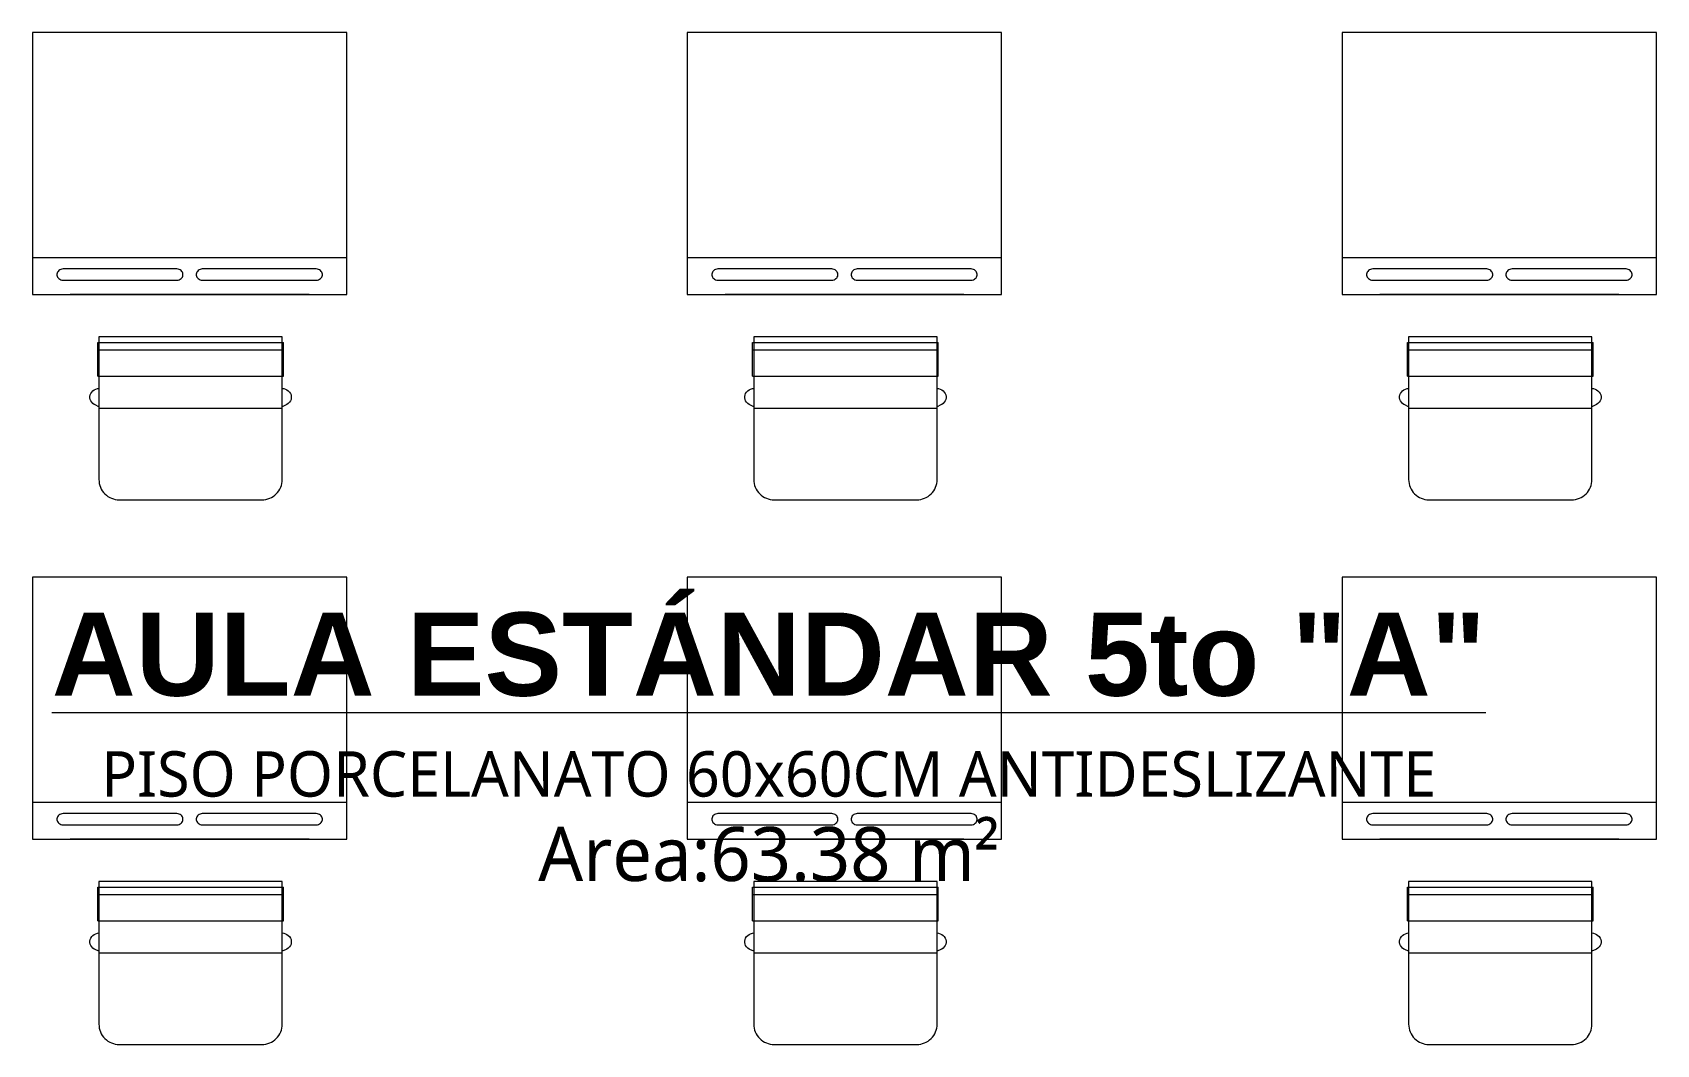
# Model space of a CAD drawing. Header units: millimetres. Extents: x 1 to 121, y 0 to 90.
# Drawn here: x 99.174 to 102.274, y 60.389 to 62.32 of the extents above; entities that cross this region are included whole.
import ezdxf

# ---------------------------------------------------------------- set-up
doc = ezdxf.new("R2010")
doc.units = ezdxf.units.MM
doc.layers.add('Equipamiento SR', color=23, linetype='Continuous', lineweight=0)
doc.layers.add('letras sr', color=7, linetype='Continuous', lineweight=5)
doc.layers.add('Mobiliario', color=7, linetype='Continuous', lineweight=0, true_color=0x7f7f7f)
doc.styles.add('Santa Rosa 1 50', font='trebuc.ttf')

# ---------------------------------------------------------------- blocks, each defined once
blk = doc.blocks.new('A$C3A47622C')
at = {"layer": 'Mobiliario', "linetype": 'Continuous'}
for p, q in [((0.0987, 0.37), (0.0997, 0.3732)), ((0.0997, 0.3732), (0.1012, 0.3762)), ((0.1012, 0.3762), (0.1031, 0.3788)), ((0.1031, 0.3788), (0.1053, 0.381)), ((0.1053, 0.381), (0.1079, 0.3828)), ((0.1079, 0.3828), (0.1107, 0.384)), ((0.1107, 0.384), (0.1136, 0.3846)), ((0.1136, 0.3846), (0.1165, 0.3846)), ((0.1165, 0.3846), (0.1194, 0.384)), ((0.1194, 0.384), (0.1222, 0.3828)), ((0.1222, 0.3828), (0.1248, 0.381)), ((0.1248, 0.381), (0.127, 0.3788)), ((0.127, 0.3788), (0.1289, 0.3762)), ((0.1289, 0.3762), (0.1297, 0.3747)), ((0.1297, 0.3747), (0.1333, 0.3673)), ((0.0251, 0.3696), (0.0111, 0.3696)), ((0.0111, 0.015), (0.0111, 0.3696)), ((0.0752, 0.3696), (0.0251, 0.3696)), ((0.0251, 0.015), (0.0251, 0.3696)), ((0.0752, 0.015), (0.0752, 0.3696)), ((0.0983, 0.3673), (0.0987, 0.37)), ((0.0752, 0.015), (0.0108, 0.015)), ((0.0987, 0.0146), (0.0983, 0.0173)), ((0.0997, 0.0113), (0.0987, 0.0146)), ((0.1012, 0.0084), (0.0997, 0.0113)), ((0.1031, 0.0057), (0.1012, 0.0084)), ((0.1053, 0.0035), (0.1031, 0.0057)), ((0.1079, 0.0018), (0.1053, 0.0035)), ((0.1107, 0.0006), (0.1079, 0.0018)), ((0.1136, 0), (0.1107, 0.0006)), ((0.1165, 0), (0.1136, 0)), ((0.1194, 0.0006), (0.1165, 0)), ((0.1222, 0.0018), (0.1194, 0.0006)), ((0.1248, 0.0035), (0.1222, 0.0018)), ((0.127, 0.0057), (0.1248, 0.0035)), ((0.1289, 0.0084), (0.127, 0.0057)), ((0.1297, 0.0099), (0.1289, 0.0084)), ((0.1333, 0.0173), (0.1297, 0.0099))]:
    blk.add_line(p, q, dxfattribs=at)
at = {"layer": 'Mobiliario'}
blk.add_line((0.1361, 0.0173), (0.1361, 0.3673), dxfattribs=at)
at = {"layer": 'Mobiliario', "linetype": 'Continuous'}
blk.add_lwpolyline([(0, 0.0173), (0.2722, 0.0173, 0.414214), (0.3111, 0.0562), (0.3111, 0.3284, 0.414214), (0.2722, 0.3673), (0, 0.3673), (0, 0.0173)], format="xyb", dxfattribs=at)

msp = doc.modelspace()

# ---------------------------------------------------------------- linework, layer by layer
at = {"layer": 'Equipamiento SR', "linetype": 'Continuous'}
for p, q in [((99.1741, 62.3205), (99.1741, 61.8205)), ((99.7741, 62.3205), (99.1741, 62.3205)), ((99.7741, 61.8205), (99.7741, 62.3205)), ((100.4241, 62.3205), (100.4241, 61.8205)), ((101.0241, 62.3205), (100.4241, 62.3205)), ((101.0241, 61.8205), (101.0241, 62.3205)), ((101.6741, 62.3205), (101.6741, 61.8205)), ((102.2741, 62.3205), (101.6741, 62.3205)), ((102.2741, 61.8205), (102.2741, 62.3205)), ((99.1741, 61.8909), (99.7741, 61.8909)), ((99.7591, 61.8909), (99.7591, 61.8905)), ((100.4241, 61.8909), (101.0241, 61.8909)), ((101.0091, 61.8909), (101.0091, 61.8905)), ((101.6741, 61.8909), (102.2741, 61.8909)), ((102.2591, 61.8909), (102.2591, 61.8905)), ((99.2212, 61.8612), (99.2208, 61.8594)), ((99.2208, 61.8594), (99.2208, 61.8575)), ((99.2208, 61.8575), (99.2212, 61.8556)), ((99.2219, 61.863), (99.2212, 61.8612)), ((99.2212, 61.8556), (99.2219, 61.8538)), ((99.2231, 61.8646), (99.2219, 61.863)), ((99.2219, 61.8538), (99.2231, 61.8522)), ((99.2245, 61.8661), (99.2231, 61.8646)), ((99.2231, 61.8522), (99.2245, 61.8507)), ((99.2262, 61.8673), (99.2245, 61.8661)), ((99.2245, 61.8507), (99.2262, 61.8495)), ((99.2281, 61.8683), (99.2262, 61.8673)), ((99.2262, 61.8495), (99.2281, 61.8485)), ((99.2302, 61.8689), (99.2281, 61.8683)), ((99.2281, 61.8485), (99.2302, 61.8479)), ((99.2324, 61.8692), (99.2302, 61.8689)), ((99.2302, 61.8479), (99.2324, 61.8476)), ((99.2335, 61.8692), (99.2324, 61.8692)), ((99.2324, 61.8476), (99.2335, 61.8476)), ((99.4488, 61.8692), (99.2335, 61.8692)), ((99.2335, 61.8476), (99.4488, 61.8476)), ((99.4499, 61.8692), (99.4488, 61.8692)), ((99.4488, 61.8476), (99.4499, 61.8476)), ((99.4521, 61.8689), (99.4499, 61.8692)), ((99.4499, 61.8476), (99.4521, 61.8479)), ((99.4542, 61.8683), (99.4521, 61.8689)), ((99.4521, 61.8479), (99.4542, 61.8485)), ((99.4561, 61.8673), (99.4542, 61.8683)), ((99.4542, 61.8485), (99.4561, 61.8495)), ((99.4578, 61.8661), (99.4561, 61.8673)), ((99.4561, 61.8495), (99.4578, 61.8507)), ((99.4592, 61.8646), (99.4578, 61.8661)), ((99.4578, 61.8507), (99.4592, 61.8522)), ((99.4603, 61.863), (99.4592, 61.8646)), ((99.4592, 61.8522), (99.4603, 61.8538)), ((99.4611, 61.8612), (99.4603, 61.863)), ((99.4603, 61.8538), (99.4611, 61.8556)), ((99.4614, 61.8594), (99.4611, 61.8612)), ((99.4611, 61.8556), (99.4614, 61.8575)), ((99.4614, 61.8575), (99.4614, 61.8594)), ((99.4872, 61.8612), (99.4868, 61.8594)), ((99.4868, 61.8594), (99.4868, 61.8575)), ((99.4868, 61.8575), (99.4872, 61.8556)), ((99.4879, 61.863), (99.4872, 61.8612)), ((99.4872, 61.8556), (99.4879, 61.8538)), ((99.489, 61.8646), (99.4879, 61.863)), ((99.4879, 61.8538), (99.489, 61.8522)), ((99.4905, 61.8661), (99.489, 61.8646)), ((99.489, 61.8522), (99.4905, 61.8507)), ((99.4922, 61.8673), (99.4905, 61.8661)), ((99.4905, 61.8507), (99.4922, 61.8495)), ((99.4941, 61.8683), (99.4922, 61.8673)), ((99.4922, 61.8495), (99.4941, 61.8485)), ((99.4962, 61.8689), (99.4941, 61.8683)), ((99.4941, 61.8485), (99.4962, 61.8479)), ((99.4983, 61.8692), (99.4962, 61.8689)), ((99.4962, 61.8479), (99.4983, 61.8476)), ((99.4994, 61.8692), (99.4983, 61.8692)), ((99.4983, 61.8476), (99.4994, 61.8476)), ((99.7148, 61.8692), (99.4994, 61.8692)), ((99.4994, 61.8476), (99.7148, 61.8476)), ((99.7159, 61.8692), (99.7148, 61.8692)), ((99.7148, 61.8476), (99.7159, 61.8476)), ((99.7181, 61.8689), (99.7159, 61.8692)), ((99.7159, 61.8476), (99.7181, 61.8479)), ((99.7201, 61.8683), (99.7181, 61.8689)), ((99.7181, 61.8479), (99.7201, 61.8485)), ((99.7221, 61.8673), (99.7201, 61.8683)), ((99.7201, 61.8485), (99.7221, 61.8495)), ((99.7238, 61.8661), (99.7221, 61.8673)), ((99.7221, 61.8495), (99.7238, 61.8507)), ((99.7252, 61.8646), (99.7238, 61.8661)), ((99.7238, 61.8507), (99.7252, 61.8522)), ((99.7263, 61.863), (99.7252, 61.8646)), ((99.7252, 61.8522), (99.7263, 61.8538)), ((99.727, 61.8612), (99.7263, 61.863)), ((99.7263, 61.8538), (99.727, 61.8556)), ((99.7274, 61.8594), (99.727, 61.8612)), ((99.727, 61.8556), (99.7274, 61.8575)), ((99.7274, 61.8575), (99.7274, 61.8594)), ((100.4712, 61.8612), (100.4708, 61.8594)), ((100.4708, 61.8594), (100.4708, 61.8575)), ((100.4708, 61.8575), (100.4712, 61.8556)), ((100.4719, 61.863), (100.4712, 61.8612)), ((100.4712, 61.8556), (100.4719, 61.8538)), ((100.4731, 61.8646), (100.4719, 61.863)), ((100.4719, 61.8538), (100.4731, 61.8522)), ((100.4745, 61.8661), (100.4731, 61.8646)), ((100.4731, 61.8522), (100.4745, 61.8507)), ((100.4762, 61.8673), (100.4745, 61.8661)), ((100.4745, 61.8507), (100.4762, 61.8495)), ((100.4781, 61.8683), (100.4762, 61.8673)), ((100.4762, 61.8495), (100.4781, 61.8485)), ((100.4802, 61.8689), (100.4781, 61.8683)), ((100.4781, 61.8485), (100.4802, 61.8479)), ((100.4824, 61.8692), (100.4802, 61.8689)), ((100.4802, 61.8479), (100.4824, 61.8476)), ((100.4835, 61.8692), (100.4824, 61.8692)), ((100.4824, 61.8476), (100.4835, 61.8476)), ((100.6988, 61.8692), (100.4835, 61.8692)), ((100.4835, 61.8476), (100.6988, 61.8476)), ((100.6999, 61.8692), (100.6988, 61.8692)), ((100.6988, 61.8476), (100.6999, 61.8476)), ((100.7021, 61.8689), (100.6999, 61.8692)), ((100.6999, 61.8476), (100.7021, 61.8479)), ((100.7042, 61.8683), (100.7021, 61.8689)), ((100.7021, 61.8479), (100.7042, 61.8485)), ((100.7061, 61.8673), (100.7042, 61.8683)), ((100.7042, 61.8485), (100.7061, 61.8495)), ((100.7078, 61.8661), (100.7061, 61.8673)), ((100.7061, 61.8495), (100.7078, 61.8507)), ((100.7092, 61.8646), (100.7078, 61.8661)), ((100.7078, 61.8507), (100.7092, 61.8522)), ((100.7103, 61.863), (100.7092, 61.8646)), ((100.7092, 61.8522), (100.7103, 61.8538)), ((100.7111, 61.8612), (100.7103, 61.863)), ((100.7103, 61.8538), (100.7111, 61.8556)), ((100.7114, 61.8594), (100.7111, 61.8612)), ((100.7111, 61.8556), (100.7114, 61.8575)), ((100.7114, 61.8575), (100.7114, 61.8594)), ((100.7372, 61.8612), (100.7368, 61.8594)), ((100.7368, 61.8594), (100.7368, 61.8575)), ((100.7368, 61.8575), (100.7372, 61.8556)), ((100.7379, 61.863), (100.7372, 61.8612)), ((100.7372, 61.8556), (100.7379, 61.8538)), ((100.739, 61.8646), (100.7379, 61.863)), ((100.7379, 61.8538), (100.739, 61.8522)), ((100.7405, 61.8661), (100.739, 61.8646)), ((100.739, 61.8522), (100.7405, 61.8507)), ((100.7422, 61.8673), (100.7405, 61.8661)), ((100.7405, 61.8507), (100.7422, 61.8495)), ((100.7441, 61.8683), (100.7422, 61.8673)), ((100.7422, 61.8495), (100.7441, 61.8485)), ((100.7462, 61.8689), (100.7441, 61.8683)), ((100.7441, 61.8485), (100.7462, 61.8479)), ((100.7483, 61.8692), (100.7462, 61.8689)), ((100.7462, 61.8479), (100.7483, 61.8476)), ((100.7494, 61.8692), (100.7483, 61.8692)), ((100.7483, 61.8476), (100.7494, 61.8476)), ((100.9648, 61.8692), (100.7494, 61.8692)), ((100.7494, 61.8476), (100.9648, 61.8476)), ((100.9659, 61.8692), (100.9648, 61.8692)), ((100.9648, 61.8476), (100.9659, 61.8476)), ((100.9681, 61.8689), (100.9659, 61.8692)), ((100.9659, 61.8476), (100.9681, 61.8479)), ((100.9701, 61.8683), (100.9681, 61.8689)), ((100.9681, 61.8479), (100.9701, 61.8485)), ((100.9721, 61.8673), (100.9701, 61.8683)), ((100.9701, 61.8485), (100.9721, 61.8495)), ((100.9738, 61.8661), (100.9721, 61.8673)), ((100.9721, 61.8495), (100.9738, 61.8507)), ((100.9752, 61.8646), (100.9738, 61.8661)), ((100.9738, 61.8507), (100.9752, 61.8522)), ((100.9763, 61.863), (100.9752, 61.8646)), ((100.9752, 61.8522), (100.9763, 61.8538)), ((100.977, 61.8612), (100.9763, 61.863)), ((100.9763, 61.8538), (100.977, 61.8556)), ((100.9774, 61.8594), (100.977, 61.8612)), ((100.977, 61.8556), (100.9774, 61.8575)), ((100.9774, 61.8575), (100.9774, 61.8594)), ((101.7212, 61.8612), (101.7208, 61.8594)), ((101.7208, 61.8594), (101.7208, 61.8575)), ((101.7208, 61.8575), (101.7212, 61.8556)), ((101.7219, 61.863), (101.7212, 61.8612)), ((101.7212, 61.8556), (101.7219, 61.8538)), ((101.7231, 61.8646), (101.7219, 61.863)), ((101.7219, 61.8538), (101.7231, 61.8522)), ((101.7245, 61.8661), (101.7231, 61.8646)), ((101.7231, 61.8522), (101.7245, 61.8507)), ((101.7262, 61.8673), (101.7245, 61.8661)), ((101.7245, 61.8507), (101.7262, 61.8495)), ((101.7281, 61.8683), (101.7262, 61.8673)), ((101.7262, 61.8495), (101.7281, 61.8485)), ((101.7302, 61.8689), (101.7281, 61.8683)), ((101.7281, 61.8485), (101.7302, 61.8479)), ((101.7324, 61.8692), (101.7302, 61.8689)), ((101.7302, 61.8479), (101.7324, 61.8476)), ((101.7335, 61.8692), (101.7324, 61.8692)), ((101.7324, 61.8476), (101.7335, 61.8476)), ((101.9488, 61.8692), (101.7335, 61.8692)), ((101.7335, 61.8476), (101.9488, 61.8476)), ((101.9499, 61.8692), (101.9488, 61.8692)), ((101.9488, 61.8476), (101.9499, 61.8476)), ((101.9521, 61.8689), (101.9499, 61.8692)), ((101.9499, 61.8476), (101.9521, 61.8479)), ((101.9542, 61.8683), (101.9521, 61.8689)), ((101.9521, 61.8479), (101.9542, 61.8485)), ((101.9561, 61.8673), (101.9542, 61.8683)), ((101.9542, 61.8485), (101.9561, 61.8495)), ((101.9578, 61.8661), (101.9561, 61.8673)), ((101.9561, 61.8495), (101.9578, 61.8507)), ((101.9592, 61.8646), (101.9578, 61.8661)), ((101.9578, 61.8507), (101.9592, 61.8522)), ((101.9603, 61.863), (101.9592, 61.8646)), ((101.9592, 61.8522), (101.9603, 61.8538)), ((101.9611, 61.8612), (101.9603, 61.863)), ((101.9603, 61.8538), (101.9611, 61.8556)), ((101.9614, 61.8594), (101.9611, 61.8612)), ((101.9611, 61.8556), (101.9614, 61.8575)), ((101.9614, 61.8575), (101.9614, 61.8594)), ((101.9872, 61.8612), (101.9868, 61.8594)), ((101.9868, 61.8594), (101.9868, 61.8575)), ((101.9868, 61.8575), (101.9872, 61.8556)), ((101.9879, 61.863), (101.9872, 61.8612)), ((101.9872, 61.8556), (101.9879, 61.8538)), ((101.989, 61.8646), (101.9879, 61.863)), ((101.9879, 61.8538), (101.989, 61.8522)), ((101.9905, 61.8661), (101.989, 61.8646)), ((101.989, 61.8522), (101.9905, 61.8507)), ((101.9922, 61.8673), (101.9905, 61.8661)), ((101.9905, 61.8507), (101.9922, 61.8495)), ((101.9941, 61.8683), (101.9922, 61.8673)), ((101.9922, 61.8495), (101.9941, 61.8485)), ((101.9962, 61.8689), (101.9941, 61.8683)), ((101.9941, 61.8485), (101.9962, 61.8479)), ((101.9983, 61.8692), (101.9962, 61.8689)), ((101.9962, 61.8479), (101.9983, 61.8476)), ((101.9994, 61.8692), (101.9983, 61.8692)), ((101.9983, 61.8476), (101.9994, 61.8476)), ((102.2148, 61.8692), (101.9994, 61.8692)), ((101.9994, 61.8476), (102.2148, 61.8476)), ((102.2159, 61.8692), (102.2148, 61.8692)), ((102.2148, 61.8476), (102.2159, 61.8476)), ((102.2181, 61.8689), (102.2159, 61.8692)), ((102.2159, 61.8476), (102.2181, 61.8479)), ((102.2201, 61.8683), (102.2181, 61.8689)), ((102.2181, 61.8479), (102.2201, 61.8485)), ((102.2221, 61.8673), (102.2201, 61.8683)), ((102.2201, 61.8485), (102.2221, 61.8495)), ((102.2238, 61.8661), (102.2221, 61.8673)), ((102.2221, 61.8495), (102.2238, 61.8507)), ((102.2252, 61.8646), (102.2238, 61.8661)), ((102.2238, 61.8507), (102.2252, 61.8522)), ((102.2263, 61.863), (102.2252, 61.8646)), ((102.2252, 61.8522), (102.2263, 61.8538)), ((102.227, 61.8612), (102.2263, 61.863)), ((102.2263, 61.8538), (102.227, 61.8556)), ((102.2274, 61.8594), (102.227, 61.8612)), ((102.227, 61.8556), (102.2274, 61.8575)), ((102.2274, 61.8575), (102.2274, 61.8594)), ((99.1741, 61.8205), (99.7741, 61.8205)), ((99.7021, 61.8205), (99.2461, 61.8205)), ((100.4241, 61.8205), (101.0241, 61.8205)), ((100.9521, 61.8205), (100.4961, 61.8205)), ((101.6741, 61.8205), (102.2741, 61.8205)), ((102.2021, 61.8205), (101.7461, 61.8205)), ((99.1741, 61.281), (99.1741, 60.781)), ((99.7741, 61.281), (99.1741, 61.281)), ((99.7741, 60.781), (99.7741, 61.281)), ((100.4241, 61.281), (100.4241, 60.781)), ((101.0241, 61.281), (100.4241, 61.281)), ((101.0241, 60.781), (101.0241, 61.281)), ((101.6741, 61.281), (101.6741, 60.781)), ((102.2741, 61.281), (101.6741, 61.281)), ((102.2741, 60.781), (102.2741, 61.281)), ((99.1741, 60.8515), (99.7741, 60.8515)), ((99.2219, 60.8236), (99.2212, 60.8218)), ((99.2231, 60.8252), (99.2219, 60.8236)), ((99.2245, 60.8267), (99.2231, 60.8252)), ((99.2262, 60.8279), (99.2245, 60.8267)), ((99.2281, 60.8288), (99.2262, 60.8279)), ((99.2302, 60.8295), (99.2281, 60.8288)), ((99.2324, 60.8298), (99.2302, 60.8295)), ((99.2335, 60.8298), (99.2324, 60.8298)), ((99.4488, 60.8298), (99.2335, 60.8298)), ((99.4499, 60.8298), (99.4488, 60.8298)), ((99.4521, 60.8295), (99.4499, 60.8298)), ((99.4542, 60.8288), (99.4521, 60.8295)), ((99.4561, 60.8279), (99.4542, 60.8288)), ((99.4578, 60.8267), (99.4561, 60.8279)), ((99.4592, 60.8252), (99.4578, 60.8267)), ((99.4603, 60.8236), (99.4592, 60.8252)), ((99.4611, 60.8218), (99.4603, 60.8236)), ((99.4879, 60.8236), (99.4872, 60.8218)), ((99.489, 60.8252), (99.4879, 60.8236)), ((99.4905, 60.8267), (99.489, 60.8252)), ((99.4922, 60.8279), (99.4905, 60.8267)), ((99.4941, 60.8288), (99.4922, 60.8279)), ((99.4962, 60.8295), (99.4941, 60.8288)), ((99.4983, 60.8298), (99.4962, 60.8295)), ((99.4994, 60.8298), (99.4983, 60.8298)), ((99.7148, 60.8298), (99.4994, 60.8298)), ((99.7159, 60.8298), (99.7148, 60.8298)), ((99.7181, 60.8295), (99.7159, 60.8298)), ((99.7201, 60.8288), (99.7181, 60.8295)), ((99.7221, 60.8279), (99.7201, 60.8288)), ((99.7238, 60.8267), (99.7221, 60.8279)), ((99.7252, 60.8252), (99.7238, 60.8267)), ((99.7263, 60.8236), (99.7252, 60.8252)), ((99.727, 60.8218), (99.7263, 60.8236)), ((99.7591, 60.8515), (99.7591, 60.8511)), ((100.4241, 60.8515), (101.0241, 60.8515)), ((100.4719, 60.8236), (100.4712, 60.8218)), ((100.4731, 60.8252), (100.4719, 60.8236)), ((100.4745, 60.8267), (100.4731, 60.8252)), ((100.4762, 60.8279), (100.4745, 60.8267)), ((100.4781, 60.8288), (100.4762, 60.8279)), ((100.4802, 60.8295), (100.4781, 60.8288)), ((100.4824, 60.8298), (100.4802, 60.8295)), ((100.4835, 60.8298), (100.4824, 60.8298)), ((100.6988, 60.8298), (100.4835, 60.8298)), ((100.6999, 60.8298), (100.6988, 60.8298)), ((100.7021, 60.8295), (100.6999, 60.8298)), ((100.7042, 60.8288), (100.7021, 60.8295)), ((100.7061, 60.8279), (100.7042, 60.8288)), ((100.7078, 60.8267), (100.7061, 60.8279)), ((100.7092, 60.8252), (100.7078, 60.8267)), ((100.7103, 60.8236), (100.7092, 60.8252)), ((100.7111, 60.8218), (100.7103, 60.8236)), ((100.7379, 60.8236), (100.7372, 60.8218)), ((100.739, 60.8252), (100.7379, 60.8236)), ((100.7405, 60.8267), (100.739, 60.8252)), ((100.7422, 60.8279), (100.7405, 60.8267)), ((100.7441, 60.8288), (100.7422, 60.8279)), ((100.7462, 60.8295), (100.7441, 60.8288)), ((100.7483, 60.8298), (100.7462, 60.8295)), ((100.7494, 60.8298), (100.7483, 60.8298)), ((100.9648, 60.8298), (100.7494, 60.8298)), ((100.9659, 60.8298), (100.9648, 60.8298)), ((100.9681, 60.8295), (100.9659, 60.8298)), ((100.9701, 60.8288), (100.9681, 60.8295)), ((100.9721, 60.8279), (100.9701, 60.8288)), ((100.9738, 60.8267), (100.9721, 60.8279)), ((100.9752, 60.8252), (100.9738, 60.8267)), ((100.9763, 60.8236), (100.9752, 60.8252)), ((100.977, 60.8218), (100.9763, 60.8236)), ((101.0091, 60.8515), (101.0091, 60.8511)), ((101.6741, 60.8515), (102.2741, 60.8515)), ((101.7219, 60.8236), (101.7212, 60.8218)), ((101.7231, 60.8252), (101.7219, 60.8236)), ((101.7245, 60.8267), (101.7231, 60.8252)), ((101.7262, 60.8279), (101.7245, 60.8267)), ((101.7281, 60.8288), (101.7262, 60.8279)), ((101.7302, 60.8295), (101.7281, 60.8288)), ((101.7324, 60.8298), (101.7302, 60.8295)), ((101.7335, 60.8298), (101.7324, 60.8298)), ((101.9488, 60.8298), (101.7335, 60.8298)), ((101.9499, 60.8298), (101.9488, 60.8298)), ((101.9521, 60.8295), (101.9499, 60.8298)), ((101.9542, 60.8288), (101.9521, 60.8295)), ((101.9561, 60.8279), (101.9542, 60.8288)), ((101.9578, 60.8267), (101.9561, 60.8279)), ((101.9592, 60.8252), (101.9578, 60.8267)), ((101.9603, 60.8236), (101.9592, 60.8252)), ((101.9611, 60.8218), (101.9603, 60.8236)), ((101.9879, 60.8236), (101.9872, 60.8218)), ((101.989, 60.8252), (101.9879, 60.8236)), ((101.9905, 60.8267), (101.989, 60.8252)), ((101.9922, 60.8279), (101.9905, 60.8267)), ((101.9941, 60.8288), (101.9922, 60.8279)), ((101.9962, 60.8295), (101.9941, 60.8288)), ((101.9983, 60.8298), (101.9962, 60.8295)), ((101.9994, 60.8298), (101.9983, 60.8298)), ((102.2148, 60.8298), (101.9994, 60.8298)), ((102.2159, 60.8298), (102.2148, 60.8298)), ((102.2181, 60.8295), (102.2159, 60.8298)), ((102.2201, 60.8288), (102.2181, 60.8295)), ((102.2221, 60.8279), (102.2201, 60.8288)), ((102.2238, 60.8267), (102.2221, 60.8279)), ((102.2252, 60.8252), (102.2238, 60.8267)), ((102.2263, 60.8236), (102.2252, 60.8252)), ((102.227, 60.8218), (102.2263, 60.8236)), ((102.2591, 60.8515), (102.2591, 60.8511)), ((99.2212, 60.8218), (99.2208, 60.8199)), ((99.2208, 60.8199), (99.2208, 60.818)), ((99.2208, 60.818), (99.2212, 60.8162)), ((99.2212, 60.8162), (99.2219, 60.8144)), ((99.2219, 60.8144), (99.2231, 60.8127)), ((99.2231, 60.8127), (99.2245, 60.8113)), ((99.2245, 60.8113), (99.2262, 60.8101)), ((99.2262, 60.8101), (99.2281, 60.8091)), ((99.2281, 60.8091), (99.2302, 60.8085)), ((99.2302, 60.8085), (99.2324, 60.8081)), ((99.2324, 60.8081), (99.2335, 60.8081)), ((99.2335, 60.8081), (99.4488, 60.8081)), ((99.4488, 60.8081), (99.4499, 60.8081)), ((99.4499, 60.8081), (99.4521, 60.8085)), ((99.4521, 60.8085), (99.4542, 60.8091)), ((99.4542, 60.8091), (99.4561, 60.8101)), ((99.4561, 60.8101), (99.4578, 60.8113)), ((99.4578, 60.8113), (99.4592, 60.8127)), ((99.4592, 60.8127), (99.4603, 60.8144)), ((99.4603, 60.8144), (99.4611, 60.8162)), ((99.4614, 60.8199), (99.4611, 60.8218)), ((99.4611, 60.8162), (99.4614, 60.818)), ((99.4614, 60.818), (99.4614, 60.8199)), ((99.4872, 60.8218), (99.4868, 60.8199)), ((99.4868, 60.8199), (99.4868, 60.818)), ((99.4868, 60.818), (99.4872, 60.8162)), ((99.4872, 60.8162), (99.4879, 60.8144)), ((99.4879, 60.8144), (99.489, 60.8127)), ((99.489, 60.8127), (99.4905, 60.8113)), ((99.4905, 60.8113), (99.4922, 60.8101)), ((99.4922, 60.8101), (99.4941, 60.8091)), ((99.4941, 60.8091), (99.4962, 60.8085)), ((99.4962, 60.8085), (99.4983, 60.8081)), ((99.4983, 60.8081), (99.4994, 60.8081)), ((99.4994, 60.8081), (99.7148, 60.8081)), ((99.7148, 60.8081), (99.7159, 60.8081)), ((99.7159, 60.8081), (99.7181, 60.8085)), ((99.7181, 60.8085), (99.7201, 60.8091)), ((99.7201, 60.8091), (99.7221, 60.8101)), ((99.7221, 60.8101), (99.7238, 60.8113)), ((99.7238, 60.8113), (99.7252, 60.8127)), ((99.7252, 60.8127), (99.7263, 60.8144)), ((99.7263, 60.8144), (99.727, 60.8162)), ((99.7274, 60.8199), (99.727, 60.8218)), ((99.727, 60.8162), (99.7274, 60.818)), ((99.7274, 60.818), (99.7274, 60.8199)), ((100.4712, 60.8218), (100.4708, 60.8199)), ((100.4708, 60.8199), (100.4708, 60.818)), ((100.4708, 60.818), (100.4712, 60.8162)), ((100.4712, 60.8162), (100.4719, 60.8144)), ((100.4719, 60.8144), (100.4731, 60.8127)), ((100.4731, 60.8127), (100.4745, 60.8113)), ((100.4745, 60.8113), (100.4762, 60.8101)), ((100.4762, 60.8101), (100.4781, 60.8091)), ((100.4781, 60.8091), (100.4802, 60.8085)), ((100.4802, 60.8085), (100.4824, 60.8081)), ((100.4824, 60.8081), (100.4835, 60.8081)), ((100.4835, 60.8081), (100.6988, 60.8081)), ((100.6988, 60.8081), (100.6999, 60.8081)), ((100.6999, 60.8081), (100.7021, 60.8085)), ((100.7021, 60.8085), (100.7042, 60.8091)), ((100.7042, 60.8091), (100.7061, 60.8101)), ((100.7061, 60.8101), (100.7078, 60.8113)), ((100.7078, 60.8113), (100.7092, 60.8127)), ((100.7092, 60.8127), (100.7103, 60.8144)), ((100.7103, 60.8144), (100.7111, 60.8162)), ((100.7114, 60.8199), (100.7111, 60.8218)), ((100.7111, 60.8162), (100.7114, 60.818)), ((100.7114, 60.818), (100.7114, 60.8199)), ((100.7372, 60.8218), (100.7368, 60.8199)), ((100.7368, 60.8199), (100.7368, 60.818)), ((100.7368, 60.818), (100.7372, 60.8162)), ((100.7372, 60.8162), (100.7379, 60.8144)), ((100.7379, 60.8144), (100.739, 60.8127)), ((100.739, 60.8127), (100.7405, 60.8113)), ((100.7405, 60.8113), (100.7422, 60.8101)), ((100.7422, 60.8101), (100.7441, 60.8091)), ((100.7441, 60.8091), (100.7462, 60.8085)), ((100.7462, 60.8085), (100.7483, 60.8081)), ((100.7483, 60.8081), (100.7494, 60.8081)), ((100.7494, 60.8081), (100.9648, 60.8081)), ((100.9648, 60.8081), (100.9659, 60.8081)), ((100.9659, 60.8081), (100.9681, 60.8085)), ((100.9681, 60.8085), (100.9701, 60.8091)), ((100.9701, 60.8091), (100.9721, 60.8101)), ((100.9721, 60.8101), (100.9738, 60.8113)), ((100.9738, 60.8113), (100.9752, 60.8127)), ((100.9752, 60.8127), (100.9763, 60.8144)), ((100.9763, 60.8144), (100.977, 60.8162)), ((100.9774, 60.8199), (100.977, 60.8218)), ((100.977, 60.8162), (100.9774, 60.818)), ((100.9774, 60.818), (100.9774, 60.8199)), ((101.7212, 60.8218), (101.7208, 60.8199)), ((101.7208, 60.8199), (101.7208, 60.818)), ((101.7208, 60.818), (101.7212, 60.8162)), ((101.7212, 60.8162), (101.7219, 60.8144)), ((101.7219, 60.8144), (101.7231, 60.8127)), ((101.7231, 60.8127), (101.7245, 60.8113)), ((101.7245, 60.8113), (101.7262, 60.8101)), ((101.7262, 60.8101), (101.7281, 60.8091)), ((101.7281, 60.8091), (101.7302, 60.8085)), ((101.7302, 60.8085), (101.7324, 60.8081)), ((101.7324, 60.8081), (101.7335, 60.8081)), ((101.7335, 60.8081), (101.9488, 60.8081)), ((101.9488, 60.8081), (101.9499, 60.8081)), ((101.9499, 60.8081), (101.9521, 60.8085)), ((101.9521, 60.8085), (101.9542, 60.8091)), ((101.9542, 60.8091), (101.9561, 60.8101)), ((101.9561, 60.8101), (101.9578, 60.8113)), ((101.9578, 60.8113), (101.9592, 60.8127)), ((101.9592, 60.8127), (101.9603, 60.8144)), ((101.9603, 60.8144), (101.9611, 60.8162)), ((101.9614, 60.8199), (101.9611, 60.8218)), ((101.9611, 60.8162), (101.9614, 60.818)), ((101.9614, 60.818), (101.9614, 60.8199)), ((101.9872, 60.8218), (101.9868, 60.8199)), ((101.9868, 60.8199), (101.9868, 60.818)), ((101.9868, 60.818), (101.9872, 60.8162)), ((101.9872, 60.8162), (101.9879, 60.8144)), ((101.9879, 60.8144), (101.989, 60.8127)), ((101.989, 60.8127), (101.9905, 60.8113)), ((101.9905, 60.8113), (101.9922, 60.8101)), ((101.9922, 60.8101), (101.9941, 60.8091)), ((101.9941, 60.8091), (101.9962, 60.8085)), ((101.9962, 60.8085), (101.9983, 60.8081)), ((101.9983, 60.8081), (101.9994, 60.8081)), ((101.9994, 60.8081), (102.2148, 60.8081)), ((102.2148, 60.8081), (102.2159, 60.8081)), ((102.2159, 60.8081), (102.2181, 60.8085)), ((102.2181, 60.8085), (102.2201, 60.8091)), ((102.2201, 60.8091), (102.2221, 60.8101)), ((102.2221, 60.8101), (102.2238, 60.8113)), ((102.2238, 60.8113), (102.2252, 60.8127)), ((102.2252, 60.8127), (102.2263, 60.8144)), ((102.2263, 60.8144), (102.227, 60.8162)), ((102.2274, 60.8199), (102.227, 60.8218)), ((102.227, 60.8162), (102.2274, 60.818)), ((102.2274, 60.818), (102.2274, 60.8199)), ((99.1741, 60.781), (99.7741, 60.781)), ((99.7021, 60.781), (99.2461, 60.781)), ((100.4241, 60.781), (101.0241, 60.781)), ((100.9521, 60.781), (100.4961, 60.781)), ((101.6741, 60.781), (102.2741, 60.781)), ((102.2021, 60.781), (101.7461, 60.781))]:
    msp.add_line(p, q, dxfattribs=at)
at = {"layer": 'Mobiliario', "linetype": 'Continuous', "lineweight": 0}
for p, q in [((99.1741, 62.3205), (99.1741, 61.8205)), ((99.7741, 62.3205), (99.1741, 62.3205)), ((99.7741, 61.8205), (99.7741, 62.3205)), ((100.4241, 62.3205), (100.4241, 61.8205)), ((101.0241, 62.3205), (100.4241, 62.3205)), ((101.0241, 61.8205), (101.0241, 62.3205)), ((101.6741, 62.3205), (101.6741, 61.8205)), ((102.2741, 62.3205), (101.6741, 62.3205)), ((102.2741, 61.8205), (102.2741, 62.3205)), ((99.1741, 61.8909), (99.7741, 61.8909)), ((99.7591, 61.8909), (99.7591, 61.8905)), ((100.4241, 61.8909), (101.0241, 61.8909)), ((101.0091, 61.8909), (101.0091, 61.8905)), ((101.6741, 61.8909), (102.2741, 61.8909)), ((102.2591, 61.8909), (102.2591, 61.8905)), ((99.2212, 61.8612), (99.2208, 61.8594)), ((99.2208, 61.8594), (99.2208, 61.8575)), ((99.2208, 61.8575), (99.2212, 61.8556)), ((99.2219, 61.863), (99.2212, 61.8612)), ((99.2212, 61.8556), (99.2219, 61.8538)), ((99.2231, 61.8646), (99.2219, 61.863)), ((99.2219, 61.8538), (99.2231, 61.8522)), ((99.2245, 61.8661), (99.2231, 61.8646)), ((99.2231, 61.8522), (99.2245, 61.8507)), ((99.2262, 61.8673), (99.2245, 61.8661)), ((99.2245, 61.8507), (99.2262, 61.8495)), ((99.2281, 61.8683), (99.2262, 61.8673)), ((99.2262, 61.8495), (99.2281, 61.8485)), ((99.2302, 61.8689), (99.2281, 61.8683)), ((99.2281, 61.8485), (99.2302, 61.8479)), ((99.2324, 61.8692), (99.2302, 61.8689)), ((99.2302, 61.8479), (99.2324, 61.8476)), ((99.2335, 61.8692), (99.2324, 61.8692)), ((99.2324, 61.8476), (99.2335, 61.8476)), ((99.4488, 61.8692), (99.2335, 61.8692)), ((99.2335, 61.8476), (99.4488, 61.8476)), ((99.4499, 61.8692), (99.4488, 61.8692)), ((99.4488, 61.8476), (99.4499, 61.8476)), ((99.4521, 61.8689), (99.4499, 61.8692)), ((99.4499, 61.8476), (99.4521, 61.8479)), ((99.4542, 61.8683), (99.4521, 61.8689)), ((99.4521, 61.8479), (99.4542, 61.8485)), ((99.4561, 61.8673), (99.4542, 61.8683)), ((99.4542, 61.8485), (99.4561, 61.8495)), ((99.4578, 61.8661), (99.4561, 61.8673)), ((99.4561, 61.8495), (99.4578, 61.8507)), ((99.4592, 61.8646), (99.4578, 61.8661)), ((99.4578, 61.8507), (99.4592, 61.8522)), ((99.4603, 61.863), (99.4592, 61.8646)), ((99.4592, 61.8522), (99.4603, 61.8538)), ((99.4611, 61.8612), (99.4603, 61.863)), ((99.4603, 61.8538), (99.4611, 61.8556)), ((99.4614, 61.8594), (99.4611, 61.8612)), ((99.4611, 61.8556), (99.4614, 61.8575)), ((99.4614, 61.8575), (99.4614, 61.8594)), ((99.4872, 61.8612), (99.4868, 61.8594)), ((99.4868, 61.8594), (99.4868, 61.8575)), ((99.4868, 61.8575), (99.4872, 61.8556)), ((99.4879, 61.863), (99.4872, 61.8612)), ((99.4872, 61.8556), (99.4879, 61.8538)), ((99.489, 61.8646), (99.4879, 61.863)), ((99.4879, 61.8538), (99.489, 61.8522)), ((99.4905, 61.8661), (99.489, 61.8646)), ((99.489, 61.8522), (99.4905, 61.8507)), ((99.4922, 61.8673), (99.4905, 61.8661)), ((99.4905, 61.8507), (99.4922, 61.8495)), ((99.4941, 61.8683), (99.4922, 61.8673)), ((99.4922, 61.8495), (99.4941, 61.8485)), ((99.4962, 61.8689), (99.4941, 61.8683)), ((99.4941, 61.8485), (99.4962, 61.8479)), ((99.4983, 61.8692), (99.4962, 61.8689)), ((99.4962, 61.8479), (99.4983, 61.8476)), ((99.4994, 61.8692), (99.4983, 61.8692)), ((99.4983, 61.8476), (99.4994, 61.8476)), ((99.7148, 61.8692), (99.4994, 61.8692)), ((99.4994, 61.8476), (99.7148, 61.8476)), ((99.7159, 61.8692), (99.7148, 61.8692)), ((99.7148, 61.8476), (99.7159, 61.8476)), ((99.7181, 61.8689), (99.7159, 61.8692)), ((99.7159, 61.8476), (99.7181, 61.8479)), ((99.7201, 61.8683), (99.7181, 61.8689)), ((99.7181, 61.8479), (99.7201, 61.8485)), ((99.7221, 61.8673), (99.7201, 61.8683)), ((99.7201, 61.8485), (99.7221, 61.8495)), ((99.7238, 61.8661), (99.7221, 61.8673)), ((99.7221, 61.8495), (99.7238, 61.8507)), ((99.7252, 61.8646), (99.7238, 61.8661)), ((99.7238, 61.8507), (99.7252, 61.8522)), ((99.7263, 61.863), (99.7252, 61.8646)), ((99.7252, 61.8522), (99.7263, 61.8538)), ((99.727, 61.8612), (99.7263, 61.863)), ((99.7263, 61.8538), (99.727, 61.8556)), ((99.7274, 61.8594), (99.727, 61.8612)), ((99.727, 61.8556), (99.7274, 61.8575)), ((99.7274, 61.8575), (99.7274, 61.8594)), ((100.4712, 61.8612), (100.4708, 61.8594)), ((100.4708, 61.8594), (100.4708, 61.8575)), ((100.4708, 61.8575), (100.4712, 61.8556)), ((100.4719, 61.863), (100.4712, 61.8612)), ((100.4712, 61.8556), (100.4719, 61.8538)), ((100.4731, 61.8646), (100.4719, 61.863)), ((100.4719, 61.8538), (100.4731, 61.8522)), ((100.4745, 61.8661), (100.4731, 61.8646)), ((100.4731, 61.8522), (100.4745, 61.8507)), ((100.4762, 61.8673), (100.4745, 61.8661)), ((100.4745, 61.8507), (100.4762, 61.8495)), ((100.4781, 61.8683), (100.4762, 61.8673)), ((100.4762, 61.8495), (100.4781, 61.8485)), ((100.4802, 61.8689), (100.4781, 61.8683)), ((100.4781, 61.8485), (100.4802, 61.8479)), ((100.4824, 61.8692), (100.4802, 61.8689)), ((100.4802, 61.8479), (100.4824, 61.8476)), ((100.4835, 61.8692), (100.4824, 61.8692)), ((100.4824, 61.8476), (100.4835, 61.8476)), ((100.6988, 61.8692), (100.4835, 61.8692)), ((100.4835, 61.8476), (100.6988, 61.8476)), ((100.6999, 61.8692), (100.6988, 61.8692)), ((100.6988, 61.8476), (100.6999, 61.8476)), ((100.7021, 61.8689), (100.6999, 61.8692)), ((100.6999, 61.8476), (100.7021, 61.8479)), ((100.7042, 61.8683), (100.7021, 61.8689)), ((100.7021, 61.8479), (100.7042, 61.8485)), ((100.7061, 61.8673), (100.7042, 61.8683)), ((100.7042, 61.8485), (100.7061, 61.8495)), ((100.7078, 61.8661), (100.7061, 61.8673)), ((100.7061, 61.8495), (100.7078, 61.8507)), ((100.7092, 61.8646), (100.7078, 61.8661)), ((100.7078, 61.8507), (100.7092, 61.8522)), ((100.7103, 61.863), (100.7092, 61.8646)), ((100.7092, 61.8522), (100.7103, 61.8538)), ((100.7111, 61.8612), (100.7103, 61.863)), ((100.7103, 61.8538), (100.7111, 61.8556)), ((100.7114, 61.8594), (100.7111, 61.8612)), ((100.7111, 61.8556), (100.7114, 61.8575)), ((100.7114, 61.8575), (100.7114, 61.8594)), ((100.7372, 61.8612), (100.7368, 61.8594)), ((100.7368, 61.8594), (100.7368, 61.8575)), ((100.7368, 61.8575), (100.7372, 61.8556)), ((100.7379, 61.863), (100.7372, 61.8612)), ((100.7372, 61.8556), (100.7379, 61.8538)), ((100.739, 61.8646), (100.7379, 61.863)), ((100.7379, 61.8538), (100.739, 61.8522)), ((100.7405, 61.8661), (100.739, 61.8646)), ((100.739, 61.8522), (100.7405, 61.8507)), ((100.7422, 61.8673), (100.7405, 61.8661)), ((100.7405, 61.8507), (100.7422, 61.8495)), ((100.7441, 61.8683), (100.7422, 61.8673)), ((100.7422, 61.8495), (100.7441, 61.8485)), ((100.7462, 61.8689), (100.7441, 61.8683)), ((100.7441, 61.8485), (100.7462, 61.8479)), ((100.7483, 61.8692), (100.7462, 61.8689)), ((100.7462, 61.8479), (100.7483, 61.8476)), ((100.7494, 61.8692), (100.7483, 61.8692)), ((100.7483, 61.8476), (100.7494, 61.8476)), ((100.9648, 61.8692), (100.7494, 61.8692)), ((100.7494, 61.8476), (100.9648, 61.8476)), ((100.9659, 61.8692), (100.9648, 61.8692)), ((100.9648, 61.8476), (100.9659, 61.8476)), ((100.9681, 61.8689), (100.9659, 61.8692)), ((100.9659, 61.8476), (100.9681, 61.8479)), ((100.9701, 61.8683), (100.9681, 61.8689)), ((100.9681, 61.8479), (100.9701, 61.8485)), ((100.9721, 61.8673), (100.9701, 61.8683)), ((100.9701, 61.8485), (100.9721, 61.8495)), ((100.9738, 61.8661), (100.9721, 61.8673)), ((100.9721, 61.8495), (100.9738, 61.8507)), ((100.9752, 61.8646), (100.9738, 61.8661)), ((100.9738, 61.8507), (100.9752, 61.8522)), ((100.9763, 61.863), (100.9752, 61.8646)), ((100.9752, 61.8522), (100.9763, 61.8538)), ((100.977, 61.8612), (100.9763, 61.863)), ((100.9763, 61.8538), (100.977, 61.8556)), ((100.9774, 61.8594), (100.977, 61.8612)), ((100.977, 61.8556), (100.9774, 61.8575)), ((100.9774, 61.8575), (100.9774, 61.8594)), ((101.7212, 61.8612), (101.7208, 61.8594)), ((101.7208, 61.8594), (101.7208, 61.8575)), ((101.7208, 61.8575), (101.7212, 61.8556)), ((101.7219, 61.863), (101.7212, 61.8612)), ((101.7212, 61.8556), (101.7219, 61.8538)), ((101.7231, 61.8646), (101.7219, 61.863)), ((101.7219, 61.8538), (101.7231, 61.8522)), ((101.7245, 61.8661), (101.7231, 61.8646)), ((101.7231, 61.8522), (101.7245, 61.8507)), ((101.7262, 61.8673), (101.7245, 61.8661)), ((101.7245, 61.8507), (101.7262, 61.8495)), ((101.7281, 61.8683), (101.7262, 61.8673)), ((101.7262, 61.8495), (101.7281, 61.8485)), ((101.7302, 61.8689), (101.7281, 61.8683)), ((101.7281, 61.8485), (101.7302, 61.8479)), ((101.7324, 61.8692), (101.7302, 61.8689)), ((101.7302, 61.8479), (101.7324, 61.8476)), ((101.7335, 61.8692), (101.7324, 61.8692)), ((101.7324, 61.8476), (101.7335, 61.8476)), ((101.9488, 61.8692), (101.7335, 61.8692)), ((101.7335, 61.8476), (101.9488, 61.8476)), ((101.9499, 61.8692), (101.9488, 61.8692)), ((101.9488, 61.8476), (101.9499, 61.8476)), ((101.9521, 61.8689), (101.9499, 61.8692)), ((101.9499, 61.8476), (101.9521, 61.8479)), ((101.9542, 61.8683), (101.9521, 61.8689)), ((101.9521, 61.8479), (101.9542, 61.8485)), ((101.9561, 61.8673), (101.9542, 61.8683)), ((101.9542, 61.8485), (101.9561, 61.8495)), ((101.9578, 61.8661), (101.9561, 61.8673)), ((101.9561, 61.8495), (101.9578, 61.8507)), ((101.9592, 61.8646), (101.9578, 61.8661)), ((101.9578, 61.8507), (101.9592, 61.8522)), ((101.9603, 61.863), (101.9592, 61.8646)), ((101.9592, 61.8522), (101.9603, 61.8538)), ((101.9611, 61.8612), (101.9603, 61.863)), ((101.9603, 61.8538), (101.9611, 61.8556)), ((101.9614, 61.8594), (101.9611, 61.8612)), ((101.9611, 61.8556), (101.9614, 61.8575)), ((101.9614, 61.8575), (101.9614, 61.8594)), ((101.9872, 61.8612), (101.9868, 61.8594)), ((101.9868, 61.8594), (101.9868, 61.8575)), ((101.9868, 61.8575), (101.9872, 61.8556)), ((101.9879, 61.863), (101.9872, 61.8612)), ((101.9872, 61.8556), (101.9879, 61.8538)), ((101.989, 61.8646), (101.9879, 61.863)), ((101.9879, 61.8538), (101.989, 61.8522)), ((101.9905, 61.8661), (101.989, 61.8646)), ((101.989, 61.8522), (101.9905, 61.8507)), ((101.9922, 61.8673), (101.9905, 61.8661)), ((101.9905, 61.8507), (101.9922, 61.8495)), ((101.9941, 61.8683), (101.9922, 61.8673)), ((101.9922, 61.8495), (101.9941, 61.8485)), ((101.9962, 61.8689), (101.9941, 61.8683)), ((101.9941, 61.8485), (101.9962, 61.8479)), ((101.9983, 61.8692), (101.9962, 61.8689)), ((101.9962, 61.8479), (101.9983, 61.8476)), ((101.9994, 61.8692), (101.9983, 61.8692)), ((101.9983, 61.8476), (101.9994, 61.8476)), ((102.2148, 61.8692), (101.9994, 61.8692)), ((101.9994, 61.8476), (102.2148, 61.8476)), ((102.2159, 61.8692), (102.2148, 61.8692)), ((102.2148, 61.8476), (102.2159, 61.8476)), ((102.2181, 61.8689), (102.2159, 61.8692)), ((102.2159, 61.8476), (102.2181, 61.8479)), ((102.2201, 61.8683), (102.2181, 61.8689)), ((102.2181, 61.8479), (102.2201, 61.8485)), ((102.2221, 61.8673), (102.2201, 61.8683)), ((102.2201, 61.8485), (102.2221, 61.8495)), ((102.2238, 61.8661), (102.2221, 61.8673)), ((102.2221, 61.8495), (102.2238, 61.8507)), ((102.2252, 61.8646), (102.2238, 61.8661)), ((102.2238, 61.8507), (102.2252, 61.8522)), ((102.2263, 61.863), (102.2252, 61.8646)), ((102.2252, 61.8522), (102.2263, 61.8538)), ((102.227, 61.8612), (102.2263, 61.863)), ((102.2263, 61.8538), (102.227, 61.8556)), ((102.2274, 61.8594), (102.227, 61.8612)), ((102.227, 61.8556), (102.2274, 61.8575)), ((102.2274, 61.8575), (102.2274, 61.8594)), ((99.1741, 61.8205), (99.7741, 61.8205)), ((99.7021, 61.8205), (99.2461, 61.8205)), ((100.4241, 61.8205), (101.0241, 61.8205)), ((100.9521, 61.8205), (100.4961, 61.8205)), ((101.6741, 61.8205), (102.2741, 61.8205)), ((102.2021, 61.8205), (101.7461, 61.8205)), ((99.1741, 61.281), (99.1741, 60.781)), ((99.7741, 61.281), (99.1741, 61.281)), ((99.7741, 60.781), (99.7741, 61.281)), ((100.4241, 61.281), (100.4241, 60.781)), ((101.0241, 61.281), (100.4241, 61.281)), ((101.0241, 60.781), (101.0241, 61.281)), ((101.6741, 61.281), (101.6741, 60.781)), ((102.2741, 61.281), (101.6741, 61.281)), ((102.2741, 60.781), (102.2741, 61.281)), ((99.1741, 60.8515), (99.7741, 60.8515)), ((99.2219, 60.8236), (99.2212, 60.8218)), ((99.2231, 60.8252), (99.2219, 60.8236)), ((99.2245, 60.8267), (99.2231, 60.8252)), ((99.2262, 60.8279), (99.2245, 60.8267)), ((99.2281, 60.8288), (99.2262, 60.8279)), ((99.2302, 60.8295), (99.2281, 60.8288)), ((99.2324, 60.8298), (99.2302, 60.8295)), ((99.2335, 60.8298), (99.2324, 60.8298)), ((99.4488, 60.8298), (99.2335, 60.8298)), ((99.4499, 60.8298), (99.4488, 60.8298)), ((99.4521, 60.8295), (99.4499, 60.8298)), ((99.4542, 60.8288), (99.4521, 60.8295)), ((99.4561, 60.8279), (99.4542, 60.8288)), ((99.4578, 60.8267), (99.4561, 60.8279)), ((99.4592, 60.8252), (99.4578, 60.8267)), ((99.4603, 60.8236), (99.4592, 60.8252)), ((99.4611, 60.8218), (99.4603, 60.8236)), ((99.4879, 60.8236), (99.4872, 60.8218)), ((99.489, 60.8252), (99.4879, 60.8236)), ((99.4905, 60.8267), (99.489, 60.8252)), ((99.4922, 60.8279), (99.4905, 60.8267)), ((99.4941, 60.8288), (99.4922, 60.8279)), ((99.4962, 60.8295), (99.4941, 60.8288)), ((99.4983, 60.8298), (99.4962, 60.8295)), ((99.4994, 60.8298), (99.4983, 60.8298)), ((99.7148, 60.8298), (99.4994, 60.8298)), ((99.7159, 60.8298), (99.7148, 60.8298)), ((99.7181, 60.8295), (99.7159, 60.8298)), ((99.7201, 60.8288), (99.7181, 60.8295)), ((99.7221, 60.8279), (99.7201, 60.8288)), ((99.7238, 60.8267), (99.7221, 60.8279)), ((99.7252, 60.8252), (99.7238, 60.8267)), ((99.7263, 60.8236), (99.7252, 60.8252)), ((99.727, 60.8218), (99.7263, 60.8236)), ((99.7591, 60.8515), (99.7591, 60.8511)), ((100.4241, 60.8515), (101.0241, 60.8515)), ((100.4719, 60.8236), (100.4712, 60.8218)), ((100.4731, 60.8252), (100.4719, 60.8236)), ((100.4745, 60.8267), (100.4731, 60.8252)), ((100.4762, 60.8279), (100.4745, 60.8267)), ((100.4781, 60.8288), (100.4762, 60.8279)), ((100.4802, 60.8295), (100.4781, 60.8288)), ((100.4824, 60.8298), (100.4802, 60.8295)), ((100.4835, 60.8298), (100.4824, 60.8298)), ((100.6988, 60.8298), (100.4835, 60.8298)), ((100.6999, 60.8298), (100.6988, 60.8298)), ((100.7021, 60.8295), (100.6999, 60.8298)), ((100.7042, 60.8288), (100.7021, 60.8295)), ((100.7061, 60.8279), (100.7042, 60.8288)), ((100.7078, 60.8267), (100.7061, 60.8279)), ((100.7092, 60.8252), (100.7078, 60.8267)), ((100.7103, 60.8236), (100.7092, 60.8252)), ((100.7111, 60.8218), (100.7103, 60.8236)), ((100.7379, 60.8236), (100.7372, 60.8218)), ((100.739, 60.8252), (100.7379, 60.8236)), ((100.7405, 60.8267), (100.739, 60.8252)), ((100.7422, 60.8279), (100.7405, 60.8267)), ((100.7441, 60.8288), (100.7422, 60.8279)), ((100.7462, 60.8295), (100.7441, 60.8288)), ((100.7483, 60.8298), (100.7462, 60.8295)), ((100.7494, 60.8298), (100.7483, 60.8298)), ((100.9648, 60.8298), (100.7494, 60.8298)), ((100.9659, 60.8298), (100.9648, 60.8298)), ((100.9681, 60.8295), (100.9659, 60.8298)), ((100.9701, 60.8288), (100.9681, 60.8295)), ((100.9721, 60.8279), (100.9701, 60.8288)), ((100.9738, 60.8267), (100.9721, 60.8279)), ((100.9752, 60.8252), (100.9738, 60.8267)), ((100.9763, 60.8236), (100.9752, 60.8252)), ((100.977, 60.8218), (100.9763, 60.8236)), ((101.0091, 60.8515), (101.0091, 60.8511)), ((101.6741, 60.8515), (102.2741, 60.8515)), ((101.7219, 60.8236), (101.7212, 60.8218)), ((101.7231, 60.8252), (101.7219, 60.8236)), ((101.7245, 60.8267), (101.7231, 60.8252)), ((101.7262, 60.8279), (101.7245, 60.8267)), ((101.7281, 60.8288), (101.7262, 60.8279)), ((101.7302, 60.8295), (101.7281, 60.8288)), ((101.7324, 60.8298), (101.7302, 60.8295)), ((101.7335, 60.8298), (101.7324, 60.8298)), ((101.9488, 60.8298), (101.7335, 60.8298)), ((101.9499, 60.8298), (101.9488, 60.8298)), ((101.9521, 60.8295), (101.9499, 60.8298)), ((101.9542, 60.8288), (101.9521, 60.8295)), ((101.9561, 60.8279), (101.9542, 60.8288)), ((101.9578, 60.8267), (101.9561, 60.8279)), ((101.9592, 60.8252), (101.9578, 60.8267)), ((101.9603, 60.8236), (101.9592, 60.8252)), ((101.9611, 60.8218), (101.9603, 60.8236)), ((101.9879, 60.8236), (101.9872, 60.8218)), ((101.989, 60.8252), (101.9879, 60.8236)), ((101.9905, 60.8267), (101.989, 60.8252)), ((101.9922, 60.8279), (101.9905, 60.8267)), ((101.9941, 60.8288), (101.9922, 60.8279)), ((101.9962, 60.8295), (101.9941, 60.8288)), ((101.9983, 60.8298), (101.9962, 60.8295)), ((101.9994, 60.8298), (101.9983, 60.8298)), ((102.2148, 60.8298), (101.9994, 60.8298)), ((102.2159, 60.8298), (102.2148, 60.8298)), ((102.2181, 60.8295), (102.2159, 60.8298)), ((102.2201, 60.8288), (102.2181, 60.8295)), ((102.2221, 60.8279), (102.2201, 60.8288)), ((102.2238, 60.8267), (102.2221, 60.8279)), ((102.2252, 60.8252), (102.2238, 60.8267)), ((102.2263, 60.8236), (102.2252, 60.8252)), ((102.227, 60.8218), (102.2263, 60.8236)), ((102.2591, 60.8515), (102.2591, 60.8511)), ((99.2212, 60.8218), (99.2208, 60.8199)), ((99.2208, 60.8199), (99.2208, 60.818)), ((99.2208, 60.818), (99.2212, 60.8162)), ((99.2212, 60.8162), (99.2219, 60.8144)), ((99.2219, 60.8144), (99.2231, 60.8127)), ((99.2231, 60.8127), (99.2245, 60.8113)), ((99.2245, 60.8113), (99.2262, 60.8101)), ((99.2262, 60.8101), (99.2281, 60.8091)), ((99.2281, 60.8091), (99.2302, 60.8085)), ((99.2302, 60.8085), (99.2324, 60.8081)), ((99.2324, 60.8081), (99.2335, 60.8081)), ((99.2335, 60.8081), (99.4488, 60.8081)), ((99.4488, 60.8081), (99.4499, 60.8081)), ((99.4499, 60.8081), (99.4521, 60.8085)), ((99.4521, 60.8085), (99.4542, 60.8091)), ((99.4542, 60.8091), (99.4561, 60.8101)), ((99.4561, 60.8101), (99.4578, 60.8113)), ((99.4578, 60.8113), (99.4592, 60.8127)), ((99.4592, 60.8127), (99.4603, 60.8144)), ((99.4603, 60.8144), (99.4611, 60.8162)), ((99.4614, 60.8199), (99.4611, 60.8218)), ((99.4611, 60.8162), (99.4614, 60.818)), ((99.4614, 60.818), (99.4614, 60.8199)), ((99.4872, 60.8218), (99.4868, 60.8199)), ((99.4868, 60.8199), (99.4868, 60.818)), ((99.4868, 60.818), (99.4872, 60.8162)), ((99.4872, 60.8162), (99.4879, 60.8144)), ((99.4879, 60.8144), (99.489, 60.8127)), ((99.489, 60.8127), (99.4905, 60.8113)), ((99.4905, 60.8113), (99.4922, 60.8101)), ((99.4922, 60.8101), (99.4941, 60.8091)), ((99.4941, 60.8091), (99.4962, 60.8085)), ((99.4962, 60.8085), (99.4983, 60.8081)), ((99.4983, 60.8081), (99.4994, 60.8081)), ((99.4994, 60.8081), (99.7148, 60.8081)), ((99.7148, 60.8081), (99.7159, 60.8081)), ((99.7159, 60.8081), (99.7181, 60.8085)), ((99.7181, 60.8085), (99.7201, 60.8091)), ((99.7201, 60.8091), (99.7221, 60.8101)), ((99.7221, 60.8101), (99.7238, 60.8113)), ((99.7238, 60.8113), (99.7252, 60.8127)), ((99.7252, 60.8127), (99.7263, 60.8144)), ((99.7263, 60.8144), (99.727, 60.8162)), ((99.7274, 60.8199), (99.727, 60.8218)), ((99.727, 60.8162), (99.7274, 60.818)), ((99.7274, 60.818), (99.7274, 60.8199)), ((100.4712, 60.8218), (100.4708, 60.8199)), ((100.4708, 60.8199), (100.4708, 60.818)), ((100.4708, 60.818), (100.4712, 60.8162)), ((100.4712, 60.8162), (100.4719, 60.8144)), ((100.4719, 60.8144), (100.4731, 60.8127)), ((100.4731, 60.8127), (100.4745, 60.8113)), ((100.4745, 60.8113), (100.4762, 60.8101)), ((100.4762, 60.8101), (100.4781, 60.8091)), ((100.4781, 60.8091), (100.4802, 60.8085)), ((100.4802, 60.8085), (100.4824, 60.8081)), ((100.4824, 60.8081), (100.4835, 60.8081)), ((100.4835, 60.8081), (100.6988, 60.8081)), ((100.6988, 60.8081), (100.6999, 60.8081)), ((100.6999, 60.8081), (100.7021, 60.8085)), ((100.7021, 60.8085), (100.7042, 60.8091)), ((100.7042, 60.8091), (100.7061, 60.8101)), ((100.7061, 60.8101), (100.7078, 60.8113)), ((100.7078, 60.8113), (100.7092, 60.8127)), ((100.7092, 60.8127), (100.7103, 60.8144)), ((100.7103, 60.8144), (100.7111, 60.8162)), ((100.7114, 60.8199), (100.7111, 60.8218)), ((100.7111, 60.8162), (100.7114, 60.818)), ((100.7114, 60.818), (100.7114, 60.8199)), ((100.7372, 60.8218), (100.7368, 60.8199)), ((100.7368, 60.8199), (100.7368, 60.818)), ((100.7368, 60.818), (100.7372, 60.8162)), ((100.7372, 60.8162), (100.7379, 60.8144)), ((100.7379, 60.8144), (100.739, 60.8127)), ((100.739, 60.8127), (100.7405, 60.8113)), ((100.7405, 60.8113), (100.7422, 60.8101)), ((100.7422, 60.8101), (100.7441, 60.8091)), ((100.7441, 60.8091), (100.7462, 60.8085)), ((100.7462, 60.8085), (100.7483, 60.8081)), ((100.7483, 60.8081), (100.7494, 60.8081)), ((100.7494, 60.8081), (100.9648, 60.8081)), ((100.9648, 60.8081), (100.9659, 60.8081)), ((100.9659, 60.8081), (100.9681, 60.8085)), ((100.9681, 60.8085), (100.9701, 60.8091)), ((100.9701, 60.8091), (100.9721, 60.8101)), ((100.9721, 60.8101), (100.9738, 60.8113)), ((100.9738, 60.8113), (100.9752, 60.8127)), ((100.9752, 60.8127), (100.9763, 60.8144)), ((100.9763, 60.8144), (100.977, 60.8162)), ((100.9774, 60.8199), (100.977, 60.8218)), ((100.977, 60.8162), (100.9774, 60.818)), ((100.9774, 60.818), (100.9774, 60.8199)), ((101.7212, 60.8218), (101.7208, 60.8199)), ((101.7208, 60.8199), (101.7208, 60.818)), ((101.7208, 60.818), (101.7212, 60.8162)), ((101.7212, 60.8162), (101.7219, 60.8144)), ((101.7219, 60.8144), (101.7231, 60.8127)), ((101.7231, 60.8127), (101.7245, 60.8113)), ((101.7245, 60.8113), (101.7262, 60.8101)), ((101.7262, 60.8101), (101.7281, 60.8091)), ((101.7281, 60.8091), (101.7302, 60.8085)), ((101.7302, 60.8085), (101.7324, 60.8081)), ((101.7324, 60.8081), (101.7335, 60.8081)), ((101.7335, 60.8081), (101.9488, 60.8081)), ((101.9488, 60.8081), (101.9499, 60.8081)), ((101.9499, 60.8081), (101.9521, 60.8085)), ((101.9521, 60.8085), (101.9542, 60.8091)), ((101.9542, 60.8091), (101.9561, 60.8101)), ((101.9561, 60.8101), (101.9578, 60.8113)), ((101.9578, 60.8113), (101.9592, 60.8127)), ((101.9592, 60.8127), (101.9603, 60.8144)), ((101.9603, 60.8144), (101.9611, 60.8162)), ((101.9614, 60.8199), (101.9611, 60.8218)), ((101.9611, 60.8162), (101.9614, 60.818)), ((101.9614, 60.818), (101.9614, 60.8199)), ((101.9872, 60.8218), (101.9868, 60.8199)), ((101.9868, 60.8199), (101.9868, 60.818)), ((101.9868, 60.818), (101.9872, 60.8162)), ((101.9872, 60.8162), (101.9879, 60.8144)), ((101.9879, 60.8144), (101.989, 60.8127)), ((101.989, 60.8127), (101.9905, 60.8113)), ((101.9905, 60.8113), (101.9922, 60.8101)), ((101.9922, 60.8101), (101.9941, 60.8091)), ((101.9941, 60.8091), (101.9962, 60.8085)), ((101.9962, 60.8085), (101.9983, 60.8081)), ((101.9983, 60.8081), (101.9994, 60.8081)), ((101.9994, 60.8081), (102.2148, 60.8081)), ((102.2148, 60.8081), (102.2159, 60.8081)), ((102.2159, 60.8081), (102.2181, 60.8085)), ((102.2181, 60.8085), (102.2201, 60.8091)), ((102.2201, 60.8091), (102.2221, 60.8101)), ((102.2221, 60.8101), (102.2238, 60.8113)), ((102.2238, 60.8113), (102.2252, 60.8127)), ((102.2252, 60.8127), (102.2263, 60.8144)), ((102.2263, 60.8144), (102.227, 60.8162)), ((102.2274, 60.8199), (102.227, 60.8218)), ((102.227, 60.8162), (102.2274, 60.818)), ((102.2274, 60.818), (102.2274, 60.8199)), ((99.1741, 60.781), (99.7741, 60.781)), ((99.7021, 60.781), (99.2461, 60.781)), ((100.4241, 60.781), (101.0241, 60.781)), ((100.9521, 60.781), (100.4961, 60.781)), ((101.6741, 60.781), (102.2741, 60.781)), ((102.2021, 60.781), (101.7461, 60.781))]:
    msp.add_line(p, q, dxfattribs=at)

# ---------------------------------------------------------------- block references
at = {"layer": 'Equipamiento SR', "rotation": 270}
for p in [(99.2836, 61.7396), (99.2836, 61.7396), (100.5336, 61.7396), (100.5336, 61.7396), (101.7836, 61.7396), (101.7836, 61.7396), (99.2836, 60.7002), (99.2836, 60.7002), (100.5336, 60.7002), (100.5336, 60.7002), (101.7836, 60.7002), (101.7836, 60.7002)]:
    msp.add_blockref('A$C3A47622C', p, dxfattribs=at)

# ---------------------------------------------------------------- texts
at = {"layer": 'letras sr', "insert": (98.8577, 61.2135), "char_height": 0.15884, "attachment_point": 1, "style": 'Santa Rosa 1 50'}
msp.add_mtext_dynamic_manual_height_columns('\\pxqc;{\\fSwis721 Ex BT|b1|i0|c0|p34;\\LAULA ESTÁNDAR 5to "A"\\P\\fTrebuchet MS|b0|i0|c0|p34;\\H0.54545x;\\lPISO PORCELANATO 60x60CM ANTIDESLIZANTE\\H1.1917x;\\PArea:63.38 m²}', width=3.443884, gutter_width=1, heights=[0], dxfattribs=at)

doc.saveas('drawing.dxf')
